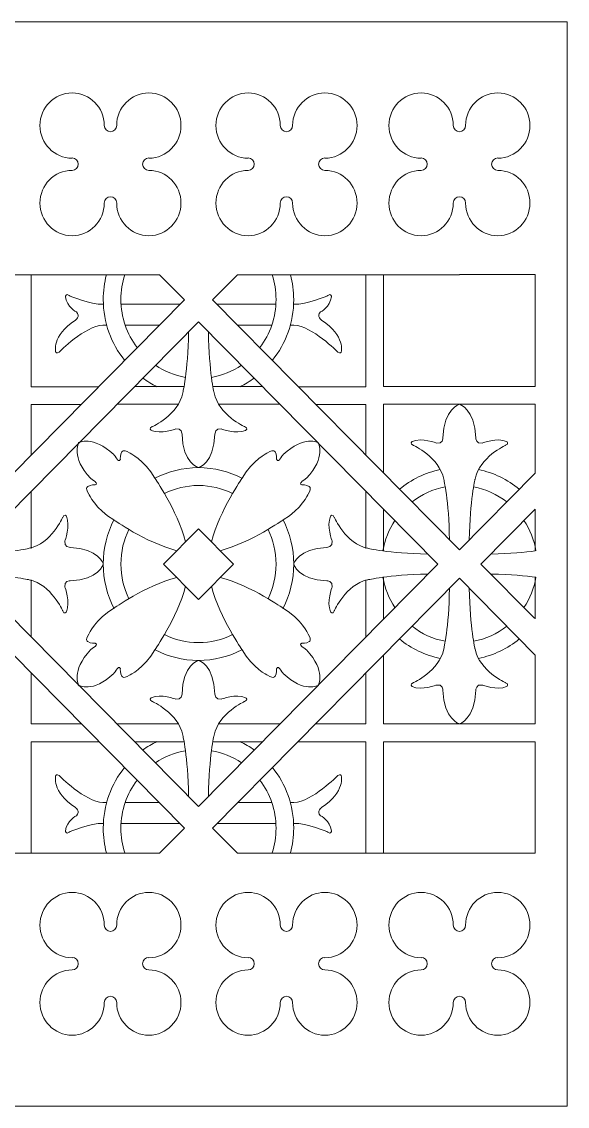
# Model space of a CAD drawing. Header units: millimetres. Extents: x 0 to 23312, y -3206 to 11448.
# Drawn here: x 12431.9 to 12586, y 5423.1 to 5729.1 of the extents above; entities that cross this region are included whole.
import ezdxf

# ---------------------------------------------------------------- set-up
doc = ezdxf.new("R2010")
doc.units = ezdxf.units.MM
doc.header["$LTSCALE"] = 10
doc.layers.add('40 - Detail Outline', color=142, linetype='Continuous')

# ---------------------------------------------------------------- blocks, each defined once
blk = doc.blocks.new('A$C25525EC8')
at = {"color": 251, "lineweight": 9}
for p, q in [((822.84, 203.11), (836.82, 203.11)), ((858.91, 203.11), (844.93, 203.11)), ((793.6, 183.62), (793.6, 197.99)), ((793.6, 197.99), (807.79, 197.99)), ((817.85, 198.05), (835.14, 198.05)), ((863.9, 198.05), (846.61, 198.05)), ((888.16, 197.99), (873.96, 197.99)), ((888.16, 183.62), (888.16, 197.99)), ((893.14, 178.67), (893.14, 198.07)), ((893.14, 198.07), (914.54, 198.07)), ((935.94, 198.07), (914.54, 198.07)), ((935.94, 178.67), (935.94, 198.07)), ((914.54, 157.01), (935.94, 178.67)), ((793.6, 157.41), (793.6, 173.47)), ((888.16, 157.41), (888.16, 173.47)), ((893.14, 156.78), (893.14, 168.43)), ((920.63, 152.98), (935.94, 168.47)), ((935.94, 156.78), (935.94, 168.43)), ((831.02, 152.98), (840.87, 162.96)), ((850.74, 152.98), (840.87, 162.96)), ((914.54, 157.01), (914.54, 157.01)), ((840.87, 143.02), (831.02, 152.98)), ((840.87, 143.02), (850.74, 152.98)), ((935.73, 137.71), (920.63, 152.98)), ((793.6, 132.46), (793.6, 148.52)), ((888.16, 132.46), (888.16, 148.52)), ((893.14, 137.5), (893.14, 149.15)), ((935.94, 127.31), (914.54, 148.96)), ((914.54, 148.96), (914.54, 148.96)), ((935.94, 137.5), (935.94, 149.15)), ((893.14, 127.31), (893.14, 107.91)), ((935.94, 127.31), (935.94, 107.91)), ((793.6, 122.27), (793.6, 107.91)), ((888.16, 122.27), (888.16, 107.91)), ((793.6, 107.91), (807.79, 107.91)), ((817.85, 107.93), (835.14, 107.93)), ((863.9, 107.93), (846.61, 107.93)), ((888.16, 107.91), (873.96, 107.91)), ((893.14, 107.91), (914.54, 107.91)), ((935.94, 107.91), (914.54, 107.91)), ((822.84, 102.87), (836.82, 102.87)), ((858.91, 102.87), (844.93, 102.87)), ((820.18, 85.72), (829.69, 85.72)), ((861.57, 85.72), (852.06, 85.72))]:
    blk.add_line(p, q, dxfattribs=at)
at = {"color": 7, "lineweight": 9}
blk.add_lwpolyline([(0, 0), (0, 306), (945, 306), (945, 0), (0, 0)], dxfattribs=at)
at = {"color": 251, "lineweight": 9}
for points in [[(836.89, 227.51), (829.89, 234.55), (767.21, 234.55)], [(812.77, 203.02), (793.6, 203.02), (793.6, 234.55)], [(844.85, 227.51), (851.86, 234.55), (914.54, 234.55)], [(868.98, 203.02), (888.16, 203.02), (888.16, 234.55)], [(893.14, 234.63), (893.14, 203.11), (914.54, 203.11)], [(914.54, 203.11), (935.94, 203.11), (935.94, 234.63), (914.54, 234.63)], [(767.21, 157.01), (836.89, 227.51)], [(914.54, 157.01), (844.85, 227.51)], [(819.02, 226.29), (835.56, 226.29)], [(862.74, 226.29), (846.2, 226.29)], [(840.87, 84.63), (773.3, 152.98), (840.87, 221.34)], [(820.18, 220.38), (829.69, 220.38)], [(840.87, 84.63), (908.45, 152.98), (840.87, 221.34)], [(861.57, 220.38), (852.06, 220.38)], [(836.89, 78.47), (767.21, 148.96)], [(844.85, 78.47), (914.54, 148.96)], [(812.77, 102.87), (793.6, 102.87), (793.6, 71.42)], [(868.98, 102.87), (888.16, 102.87), (888.16, 71.42)], [(893.14, 71.42), (893.14, 102.87), (914.54, 102.87)], [(914.54, 102.87), (935.94, 102.87), (935.94, 71.42), (914.54, 71.42)], [(819.02, 79.8), (835.56, 79.8)], [(862.74, 79.8), (846.2, 79.8)], [(767.21, 71.42), (829.89, 71.42), (836.89, 78.47)], [(914.54, 71.42), (851.86, 71.42), (844.85, 78.47)]]:
    blk.add_lwpolyline(points, dxfattribs=at)
for points, knots in [([(826.87, 264.05), (831.87, 264.05), (835.94, 259.93), (835.94, 254.83), (835.94, 249.75), (831.87, 245.63), (826.87, 245.63), (821.84, 245.63), (817.78, 249.75), (817.78, 254.83), (817.78, 255.81), (817, 256.6), (816.03, 256.6), (815.07, 256.6), (814.28, 255.81), (814.28, 254.83), (814.28, 249.75), (810.22, 245.63), (805.2, 245.63), (800.18, 245.63), (796.12, 249.75), (796.12, 254.83), (796.12, 259.93), (800.18, 264.05), (805.2, 264.05), (806.17, 264.05), (806.95, 264.84), (806.95, 265.82), (806.95, 266.79), (806.17, 267.58), (805.2, 267.58), (805.2, 267.58), (805.2, 267.49), (805.2, 267.49), (800.18, 267.49), (796.12, 271.62), (796.12, 276.7), (796.12, 281.78), (800.18, 285.91), (805.2, 285.91), (810.22, 285.91), (814.28, 281.78), (814.28, 276.7), (814.28, 275.72), (815.07, 274.93), (816.03, 274.93), (817, 274.93), (817.78, 275.72), (817.78, 276.7), (817.78, 281.78), (821.84, 285.91), (826.87, 285.91), (831.87, 285.91), (835.94, 281.78), (835.94, 276.7), (835.94, 271.62), (831.87, 267.49), (826.87, 267.49), (826.87, 267.49), (826.87, 267.58), (826.87, 267.58), (825.9, 267.58), (825.11, 266.79), (825.11, 265.82), (825.11, 264.84), (825.9, 264.05), (826.87, 264.05)], [0, 0, 0, 0, 1, 1, 1, 2, 2, 2, 3, 3, 3, 4, 4, 4, 5, 5, 5, 6, 6, 6, 7, 7, 7, 8, 8, 8, 9, 9, 9, 10, 10, 10, 11, 11, 11, 12, 12, 12, 13, 13, 13, 14, 14, 14, 15, 15, 15, 16, 16, 16, 17, 17, 17, 18, 18, 18, 19, 19, 19, 20, 20, 20, 21, 21, 21, 22, 22, 22, 22]), ([(854.89, 264.05), (849.88, 264.05), (845.81, 259.93), (845.81, 254.83), (845.81, 249.75), (849.88, 245.63), (854.89, 245.63), (859.92, 245.63), (863.97, 249.75), (863.97, 254.83), (863.97, 255.81), (864.75, 256.6), (865.72, 256.6), (866.69, 256.6), (867.46, 255.81), (867.46, 254.83), (867.46, 249.75), (871.53, 245.63), (876.55, 245.63), (881.57, 245.63), (885.64, 249.75), (885.64, 254.83), (885.64, 259.93), (881.57, 264.05), (876.55, 264.05), (875.58, 264.05), (874.8, 264.84), (874.8, 265.82), (874.8, 266.79), (875.58, 267.58), (876.55, 267.58), (876.55, 267.58), (876.55, 267.49), (876.55, 267.49), (881.57, 267.49), (885.64, 271.62), (885.64, 276.7), (885.64, 281.78), (881.57, 285.91), (876.55, 285.91), (871.53, 285.91), (867.46, 281.78), (867.46, 276.7), (867.46, 275.72), (866.69, 274.93), (865.72, 274.93), (864.75, 274.93), (863.97, 275.72), (863.97, 276.7), (863.97, 281.78), (859.92, 285.91), (854.89, 285.91), (849.88, 285.91), (845.81, 281.78), (845.81, 276.7), (845.81, 271.62), (849.88, 267.49), (854.89, 267.49), (854.89, 267.49), (854.89, 267.58), (854.89, 267.58), (855.86, 267.58), (856.64, 266.79), (856.64, 265.82), (856.64, 264.84), (855.86, 264.05), (854.89, 264.05)], [0, 0, 0, 0, 1, 1, 1, 2, 2, 2, 3, 3, 3, 4, 4, 4, 5, 5, 5, 6, 6, 6, 7, 7, 7, 8, 8, 8, 9, 9, 9, 10, 10, 10, 11, 11, 11, 12, 12, 12, 13, 13, 13, 14, 14, 14, 15, 15, 15, 16, 16, 16, 17, 17, 17, 18, 18, 18, 19, 19, 19, 20, 20, 20, 21, 21, 21, 22, 22, 22, 22]), ([(914.54, 274.93), (913.58, 274.93), (912.8, 275.72), (912.8, 276.7), (912.8, 281.78), (908.73, 285.91), (903.72, 285.91), (898.69, 285.91), (894.64, 281.78), (894.64, 276.7), (894.64, 271.62), (898.69, 267.49), (903.72, 267.49), (903.72, 267.49), (903.72, 267.58), (903.72, 267.58), (904.68, 267.58), (905.46, 266.79), (905.46, 265.82), (905.46, 264.84), (904.68, 264.05), (903.72, 264.05), (898.69, 264.05), (894.64, 259.93), (894.64, 254.83), (894.64, 249.75), (898.69, 245.63), (903.72, 245.63), (908.73, 245.63), (912.8, 249.75), (912.8, 254.83), (912.8, 255.81), (913.58, 256.6), (914.54, 256.6)], [0, 0, 0, 0, 1, 1, 1, 2, 2, 2, 3, 3, 3, 4, 4, 4, 5, 5, 5, 6, 6, 6, 7, 7, 7, 8, 8, 8, 9, 9, 9, 10, 10, 10, 11, 11, 11, 11]), ([(914.54, 274.93), (915.51, 274.93), (916.29, 275.72), (916.29, 276.7), (916.29, 281.78), (920.36, 285.91), (925.37, 285.91), (930.38, 285.91), (934.45, 281.78), (934.45, 276.7), (934.45, 271.62), (930.38, 267.49), (925.37, 267.49), (925.37, 267.49), (925.37, 267.58), (925.37, 267.58), (924.4, 267.58), (923.62, 266.79), (923.62, 265.82), (923.62, 264.84), (924.4, 264.05), (925.37, 264.05), (930.38, 264.05), (934.45, 259.93), (934.45, 254.83), (934.45, 249.75), (930.38, 245.63), (925.37, 245.63), (920.36, 245.63), (916.29, 249.75), (916.29, 254.83), (916.29, 255.81), (915.51, 256.6), (914.54, 256.6)], [0, 0, 0, 0, 1, 1, 1, 2, 2, 2, 3, 3, 3, 4, 4, 4, 5, 5, 5, 6, 6, 6, 7, 7, 7, 8, 8, 8, 9, 9, 9, 10, 10, 10, 11, 11, 11, 11]), ([(814.87, 234.55), (814.3, 232.34), (814, 230.01), (814, 227.62), (814, 221.14), (816.24, 215.19), (819.99, 210.52)], [0, 0, 0, 0, 1, 1, 1, 2, 2, 2, 2]), ([(820.08, 234.59), (819.36, 232.4), (818.98, 230.06), (818.98, 227.62), (818.98, 227.62), (818.98, 227.62), (818.98, 227.62), (818.98, 222.53), (820.67, 217.85), (823.53, 214.1)], [0, 0, 0, 0, 1, 1, 1, 2, 2, 2, 3, 3, 3, 3]), ([(861.67, 234.59), (862.39, 232.4), (862.77, 230.06), (862.77, 227.62), (862.77, 227.62), (862.77, 227.62), (862.77, 227.62), (862.77, 222.53), (861.09, 217.85), (858.22, 214.1)], [0, 0, 0, 0, 1, 1, 1, 2, 2, 2, 3, 3, 3, 3]), ([(866.87, 234.55), (867.45, 232.34), (867.76, 230.01), (867.76, 227.62), (867.76, 221.14), (865.51, 215.19), (861.77, 210.52)], [0, 0, 0, 0, 1, 1, 1, 2, 2, 2, 2]), ([(813.91, 226.29), (810.53, 226.05), (804.37, 228.72), (804.37, 228.72), (803.42, 229.5), (803.33, 228.42), (803.33, 228.42), (803.69, 225.48), (806.42, 224.11), (806.42, 224.11), (807.66, 222.83), (806.12, 221.79), (806.12, 221.79), (799.29, 217.28), (800.57, 212.83), (800.57, 212.83), (800.57, 212.83), (800.84, 212.2), (801.57, 212.81), (801.57, 212.81), (808.8, 220.17), (813.91, 220.38), (813.91, 220.38), (814.96, 220.38), (814.96, 220.38)], [0, 0, 0, 0, 1, 1, 1, 2, 2, 2, 3, 3, 3, 4, 4, 4, 5, 5, 5, 6, 6, 6, 7, 7, 7, 8, 8, 8, 8]), ([(867.84, 226.29), (871.23, 226.05), (877.38, 228.72), (877.38, 228.72), (878.34, 229.5), (878.43, 228.42), (878.43, 228.42), (878.06, 225.48), (875.34, 224.11), (875.34, 224.11), (874.09, 222.83), (875.63, 221.79), (875.63, 221.79), (882.46, 217.28), (881.18, 212.83), (881.18, 212.83), (881.18, 212.83), (880.92, 212.2), (880.18, 212.81), (880.18, 212.81), (872.95, 220.17), (867.84, 220.38), (867.84, 220.38), (866.79, 220.38), (866.79, 220.38)], [0, 0, 0, 0, 1, 1, 1, 2, 2, 2, 3, 3, 3, 4, 4, 4, 5, 5, 5, 6, 6, 6, 7, 7, 7, 8, 8, 8, 8]), ([(840.87, 180.18), (840.87, 180.18), (836.46, 181.4), (836.24, 189.65), (836.24, 189.65), (836.18, 191.53), (834.44, 191.11), (834.44, 191.11), (830.22, 189.47), (827.56, 190.7), (827.56, 190.7), (826.69, 191.34), (827.84, 191.76), (827.84, 191.76), (835.19, 195.04), (836.46, 201.3), (836.46, 201.3), (837.9, 207.17), (838.07, 218.39)], [0, 0, 0, 0, 1, 1, 1, 2, 2, 2, 3, 3, 3, 4, 4, 4, 5, 5, 5, 6, 6, 6, 6]), ([(840.87, 180.18), (840.87, 180.18), (845.28, 181.4), (845.52, 189.65), (845.52, 189.65), (845.58, 191.53), (847.31, 191.11), (847.31, 191.11), (851.54, 189.47), (854.19, 190.7), (854.19, 190.7), (855.06, 191.34), (853.9, 191.76), (853.9, 191.76), (846.56, 195.04), (845.28, 201.3), (845.28, 201.3), (843.86, 207.17), (843.68, 218.39)], [0, 0, 0, 0, 1, 1, 1, 2, 2, 2, 3, 3, 3, 4, 4, 4, 5, 5, 5, 6, 6, 6, 6]), ([(911.74, 159.84), (911.56, 171.07), (910.13, 176.93), (910.13, 176.93), (908.86, 183.2), (901.51, 186.48), (901.51, 186.48), (900.35, 186.88), (901.22, 187.53), (901.22, 187.53), (903.89, 188.76), (908.1, 187.12), (908.1, 187.12), (909.84, 186.71), (909.9, 188.58), (909.9, 188.58), (910.13, 196.83), (914.54, 198.06), (914.54, 198.06)], [0, 0, 0, 0, 1, 1, 1, 2, 2, 2, 3, 3, 3, 4, 4, 4, 5, 5, 5, 6, 6, 6, 6]), ([(917.34, 159.84), (917.52, 171.07), (918.95, 176.93), (918.95, 176.93), (920.22, 183.2), (927.57, 186.48), (927.57, 186.48), (928.72, 186.88), (927.86, 187.53), (927.86, 187.53), (925.2, 188.76), (920.98, 187.12), (920.98, 187.12), (919.25, 186.71), (919.18, 188.58), (919.18, 188.58), (918.95, 196.83), (914.54, 198.06), (914.54, 198.06)], [0, 0, 0, 0, 1, 1, 1, 2, 2, 2, 3, 3, 3, 4, 4, 4, 5, 5, 5, 6, 6, 6, 6]), ([(816.99, 140.51), (815.08, 144.24), (814, 148.49), (814, 152.98), (814, 157.48), (815.08, 161.73), (816.99, 165.46)], [0, 0, 0, 0, 1, 1, 1, 2, 2, 2, 2]), ([(864.76, 140.51), (866.67, 144.24), (867.76, 148.49), (867.76, 152.98), (867.76, 157.48), (866.67, 161.73), (864.76, 165.46)], [0, 0, 0, 0, 1, 1, 1, 2, 2, 2, 2]), ([(821.22, 143.21), (819.78, 146.16), (818.98, 149.48), (818.98, 152.98), (818.98, 156.49), (819.78, 159.81), (821.22, 162.76)], [0, 0, 0, 0, 1, 1, 1, 2, 2, 2, 2]), ([(860.54, 143.21), (861.97, 146.16), (862.77, 149.48), (862.77, 152.98), (862.77, 156.49), (861.97, 159.81), (860.54, 162.76)], [0, 0, 0, 0, 1, 1, 1, 2, 2, 2, 2]), ([(911.74, 146.12), (911.56, 134.9), (910.13, 129.03), (910.13, 129.03), (908.86, 122.76), (901.51, 119.49), (901.51, 119.49), (900.35, 119.08), (901.22, 118.44), (901.22, 118.44), (903.89, 117.21), (908.1, 118.85), (908.1, 118.85), (909.84, 119.26), (909.9, 117.38), (909.9, 117.38), (910.13, 109.14), (914.54, 107.91), (914.54, 107.91)], [0, 0, 0, 0, 1, 1, 1, 2, 2, 2, 3, 3, 3, 4, 4, 4, 5, 5, 5, 6, 6, 6, 6]), ([(917.34, 146.12), (917.52, 134.9), (918.95, 129.03), (918.95, 129.03), (920.22, 122.76), (927.57, 119.49), (927.57, 119.49), (928.72, 119.08), (927.86, 118.44), (927.86, 118.44), (925.2, 117.21), (920.98, 118.85), (920.98, 118.85), (919.25, 119.26), (919.18, 117.38), (919.18, 117.38), (918.95, 109.14), (914.54, 107.91), (914.54, 107.91)], [0, 0, 0, 0, 1, 1, 1, 2, 2, 2, 3, 3, 3, 4, 4, 4, 5, 5, 5, 6, 6, 6, 6]), ([(814.87, 71.54), (814.3, 73.76), (814, 76.07), (814, 78.47), (814, 84.95), (816.24, 90.91), (819.99, 95.57)], [0, 0, 0, 0, 1, 1, 1, 2, 2, 2, 2]), ([(866.87, 71.54), (867.45, 73.76), (867.76, 76.07), (867.76, 78.47), (867.76, 84.95), (865.51, 90.91), (861.77, 95.57)], [0, 0, 0, 0, 1, 1, 1, 2, 2, 2, 2]), ([(813.91, 79.8), (810.53, 80.04), (804.37, 77.38), (804.37, 77.38), (803.42, 76.59), (803.33, 77.68), (803.33, 77.68), (803.69, 80.62), (806.42, 81.99), (806.42, 81.99), (807.66, 83.27), (806.12, 84.3), (806.12, 84.3), (799.29, 88.82), (800.57, 93.26), (800.57, 93.26), (800.57, 93.26), (800.84, 93.9), (801.57, 93.29), (801.57, 93.29), (808.8, 85.92), (813.91, 85.72), (813.91, 85.72), (814.96, 85.72), (814.96, 85.72)], [0, 0, 0, 0, 1, 1, 1, 2, 2, 2, 3, 3, 3, 4, 4, 4, 5, 5, 5, 6, 6, 6, 7, 7, 7, 8, 8, 8, 8]), ([(820.08, 71.5), (819.36, 73.7), (818.98, 76.03), (818.98, 78.47), (818.98, 78.47), (818.98, 78.47), (818.98, 78.47), (818.98, 83.56), (820.67, 88.25), (823.53, 92)], [0, 0, 0, 0, 1, 1, 1, 2, 2, 2, 3, 3, 3, 3]), ([(861.67, 71.5), (862.39, 73.7), (862.77, 76.03), (862.77, 78.47), (862.77, 78.47), (862.77, 78.47), (862.77, 78.47), (862.77, 83.56), (861.09, 88.25), (858.22, 92)], [0, 0, 0, 0, 1, 1, 1, 2, 2, 2, 3, 3, 3, 3]), ([(867.84, 79.8), (871.23, 80.04), (877.38, 77.38), (877.38, 77.38), (878.34, 76.59), (878.43, 77.68), (878.43, 77.68), (878.06, 80.62), (875.34, 81.99), (875.34, 81.99), (874.09, 83.27), (875.63, 84.3), (875.63, 84.3), (882.46, 88.82), (881.18, 93.26), (881.18, 93.26), (881.18, 93.26), (880.92, 93.9), (880.18, 93.29), (880.18, 93.29), (872.95, 85.92), (867.84, 85.72), (867.84, 85.72), (866.79, 85.72), (866.79, 85.72)], [0, 0, 0, 0, 1, 1, 1, 2, 2, 2, 3, 3, 3, 4, 4, 4, 5, 5, 5, 6, 6, 6, 7, 7, 7, 8, 8, 8, 8]), ([(826.87, 38.47), (831.87, 38.47), (835.94, 34.35), (835.94, 29.27), (835.94, 24.18), (831.87, 20.07), (826.87, 20.07), (821.84, 20.07), (817.78, 24.18), (817.78, 29.27), (817.78, 30.25), (817, 31.04), (816.03, 31.04), (815.07, 31.04), (814.28, 30.25), (814.28, 29.27), (814.28, 24.18), (810.22, 20.07), (805.2, 20.07), (800.18, 20.07), (796.12, 24.18), (796.12, 29.27), (796.12, 34.35), (800.18, 38.47), (805.2, 38.47), (806.17, 38.47), (806.95, 39.27), (806.95, 40.24), (806.95, 41.23), (806.17, 42.01), (805.2, 42.01), (805.2, 42.01), (805.2, 41.93), (805.2, 41.93), (800.18, 41.93), (796.12, 46.04), (796.12, 51.13), (796.12, 56.22), (800.18, 60.34), (805.2, 60.34), (810.22, 60.34), (814.28, 56.22), (814.28, 51.13), (814.28, 50.16), (815.07, 49.36), (816.03, 49.36), (817, 49.36), (817.78, 50.16), (817.78, 51.13), (817.78, 56.22), (821.84, 60.34), (826.87, 60.34), (831.87, 60.34), (835.94, 56.22), (835.94, 51.13), (835.94, 46.04), (831.87, 41.93), (826.87, 41.93), (826.87, 41.93), (826.87, 42.01), (826.87, 42.01), (825.9, 42.01), (825.11, 41.23), (825.11, 40.24), (825.11, 39.27), (825.9, 38.47), (826.87, 38.47)], [0, 0, 0, 0, 1, 1, 1, 2, 2, 2, 3, 3, 3, 4, 4, 4, 5, 5, 5, 6, 6, 6, 7, 7, 7, 8, 8, 8, 9, 9, 9, 10, 10, 10, 11, 11, 11, 12, 12, 12, 13, 13, 13, 14, 14, 14, 15, 15, 15, 16, 16, 16, 17, 17, 17, 18, 18, 18, 19, 19, 19, 20, 20, 20, 21, 21, 21, 22, 22, 22, 22]), ([(854.89, 38.47), (849.88, 38.47), (845.81, 34.35), (845.81, 29.27), (845.81, 24.18), (849.88, 20.07), (854.89, 20.07), (859.92, 20.07), (863.97, 24.18), (863.97, 29.27), (863.97, 30.25), (864.75, 31.04), (865.72, 31.04), (866.69, 31.04), (867.46, 30.25), (867.46, 29.27), (867.46, 24.18), (871.53, 20.07), (876.55, 20.07), (881.57, 20.07), (885.64, 24.18), (885.64, 29.27), (885.64, 34.35), (881.57, 38.47), (876.55, 38.47), (875.58, 38.47), (874.8, 39.27), (874.8, 40.24), (874.8, 41.23), (875.58, 42.01), (876.55, 42.01), (876.55, 42.01), (876.55, 41.93), (876.55, 41.93), (881.57, 41.93), (885.64, 46.04), (885.64, 51.13), (885.64, 56.22), (881.57, 60.34), (876.55, 60.34), (871.53, 60.34), (867.46, 56.22), (867.46, 51.13), (867.46, 50.16), (866.69, 49.36), (865.72, 49.36), (864.75, 49.36), (863.97, 50.16), (863.97, 51.13), (863.97, 56.22), (859.92, 60.34), (854.89, 60.34), (849.88, 60.34), (845.81, 56.22), (845.81, 51.13), (845.81, 46.04), (849.88, 41.93), (854.89, 41.93), (854.89, 41.93), (854.89, 42.01), (854.89, 42.01), (855.86, 42.01), (856.64, 41.23), (856.64, 40.24), (856.64, 39.27), (855.86, 38.47), (854.89, 38.47)], [0, 0, 0, 0, 1, 1, 1, 2, 2, 2, 3, 3, 3, 4, 4, 4, 5, 5, 5, 6, 6, 6, 7, 7, 7, 8, 8, 8, 9, 9, 9, 10, 10, 10, 11, 11, 11, 12, 12, 12, 13, 13, 13, 14, 14, 14, 15, 15, 15, 16, 16, 16, 17, 17, 17, 18, 18, 18, 19, 19, 19, 20, 20, 20, 21, 21, 21, 22, 22, 22, 22]), ([(914.54, 49.36), (913.58, 49.36), (912.8, 50.16), (912.8, 51.13), (912.8, 56.22), (908.73, 60.34), (903.72, 60.34), (898.69, 60.34), (894.64, 56.22), (894.64, 51.13), (894.64, 46.04), (898.69, 41.93), (903.72, 41.93), (903.72, 41.93), (903.72, 42.01), (903.72, 42.01), (904.68, 42.01), (905.46, 41.23), (905.46, 40.24), (905.46, 39.27), (904.68, 38.47), (903.72, 38.47), (898.69, 38.47), (894.64, 34.35), (894.64, 29.27), (894.64, 24.18), (898.69, 20.07), (903.72, 20.07), (908.73, 20.07), (912.8, 24.18), (912.8, 29.27), (912.8, 30.25), (913.58, 31.04), (914.54, 31.04)], [0, 0, 0, 0, 1, 1, 1, 2, 2, 2, 3, 3, 3, 4, 4, 4, 5, 5, 5, 6, 6, 6, 7, 7, 7, 8, 8, 8, 9, 9, 9, 10, 10, 10, 11, 11, 11, 11]), ([(914.54, 49.36), (915.51, 49.36), (916.29, 50.16), (916.29, 51.13), (916.29, 56.22), (920.36, 60.34), (925.37, 60.34), (930.38, 60.34), (934.45, 56.22), (934.45, 51.13), (934.45, 46.04), (930.38, 41.93), (925.37, 41.93), (925.37, 41.93), (925.37, 42.01), (925.37, 42.01), (924.4, 42.01), (923.62, 41.23), (923.62, 40.24), (923.62, 39.27), (924.4, 38.47), (925.37, 38.47), (930.38, 38.47), (934.45, 34.35), (934.45, 29.27), (934.45, 24.18), (930.38, 20.07), (925.37, 20.07), (920.36, 20.07), (916.29, 24.18), (916.29, 29.27), (916.29, 30.25), (915.51, 31.04), (914.54, 31.04)], [0, 0, 0, 0, 1, 1, 1, 2, 2, 2, 3, 3, 3, 4, 4, 4, 5, 5, 5, 6, 6, 6, 7, 7, 7, 8, 8, 8, 9, 9, 9, 10, 10, 10, 11, 11, 11, 11])]:
    blk.add_open_spline(points, degree=3, knots=knots, dxfattribs=at)
for points in [[(828.73, 209.06), (831.25, 207.37), (834.12, 206.18), (837.21, 205.66)], [(853.01, 209.06), (850.51, 207.37), (847.64, 206.18), (844.55, 205.66)], [(825.16, 205.44), (826.41, 204.53), (827.75, 203.72), (829.15, 203.03)], [(856.59, 205.44), (855.34, 204.53), (854, 203.72), (852.6, 203.03)], [(807.04, 187.21), (807.04, 187.21), (804.79, 183.19), (810.39, 177.18)], [(807.04, 187.21), (807.04, 187.21), (811.02, 189.5), (816.96, 183.85)], [(874.71, 187.21), (874.71, 187.21), (870.73, 189.5), (864.79, 183.85)], [(874.71, 187.21), (874.71, 187.21), (876.96, 183.19), (871.36, 177.18)], [(816.96, 183.85), (816.96, 183.85), (817.58, 183.04), (817.89, 182.53)], [(818.82, 182.54), (818.82, 182.54), (818.71, 183.91), (819.25, 184.6)], [(819.25, 184.6), (819.25, 184.6), (819.39, 185.53), (821.38, 184.37)], [(821.38, 184.37), (821.38, 184.37), (825.58, 182.39), (828.57, 177.2)], [(860.37, 184.37), (860.37, 184.37), (856.17, 182.39), (853.19, 177.2)], [(862.51, 184.6), (862.51, 184.6), (862.36, 185.53), (860.37, 184.37)], [(862.93, 182.54), (862.93, 182.54), (863.04, 183.91), (862.51, 184.6)], [(864.79, 183.85), (864.79, 183.85), (864.18, 183.04), (863.86, 182.53)], [(817.89, 182.53), (817.89, 182.53), (818.58, 181.66), (818.82, 182.54)], [(863.86, 182.53), (863.86, 182.53), (863.18, 181.66), (862.93, 182.54)], [(828.59, 177.17), (832.28, 179.09), (836.45, 180.18), (840.87, 180.18)], [(853.16, 177.17), (849.48, 179.09), (845.31, 180.18), (840.87, 180.18)], [(909.15, 179.63), (904.85, 178.74), (900.92, 176.82), (897.63, 174.12)], [(919.92, 179.63), (924.23, 178.74), (928.16, 176.82), (931.45, 174.12)], [(809.66, 174.87), (809.66, 174.87), (808.74, 174.72), (809.88, 172.71)], [(811.7, 175.31), (811.7, 175.31), (810.34, 175.42), (809.66, 174.87)], [(810.39, 177.18), (810.39, 177.18), (811.19, 176.56), (811.7, 176.24)], [(811.7, 176.24), (811.7, 176.24), (812.55, 175.56), (811.7, 175.31)], [(828.57, 177.2), (828.57, 177.2), (834.77, 168.4), (837.23, 159.27)], [(831.27, 172.9), (834.17, 174.34), (837.43, 175.14), (840.87, 175.14)], [(850.48, 172.9), (847.58, 174.34), (844.32, 175.14), (840.87, 175.14)], [(853.19, 177.2), (853.19, 177.2), (846.98, 168.4), (844.52, 159.27)], [(870.06, 176.24), (870.06, 176.24), (869.2, 175.56), (870.06, 175.31)], [(871.36, 177.18), (871.36, 177.18), (870.56, 176.56), (870.06, 176.24)], [(870.06, 175.31), (870.06, 175.31), (871.41, 175.42), (872.09, 174.87)], [(872.09, 174.87), (872.09, 174.87), (873.01, 174.72), (871.87, 172.71)], [(910.55, 174.77), (907.06, 174.12), (903.88, 172.64), (901.18, 170.53)], [(918.54, 174.77), (922.01, 174.12), (925.22, 172.64), (927.91, 170.53)], [(809.88, 172.71), (809.88, 172.71), (811.86, 168.47), (816.99, 165.46)], [(871.87, 172.71), (871.87, 172.71), (869.89, 168.47), (864.76, 165.46)], [(793.12, 157.45), (799.31, 158.73), (802.54, 166.16), (802.54, 166.16)], [(802.54, 166.16), (802.95, 167.33), (803.59, 166.46), (803.59, 166.46)], [(803.59, 166.46), (804.8, 163.77), (803.18, 159.5), (803.18, 159.5)], [(816.99, 165.46), (816.99, 165.46), (825.71, 159.21), (834.74, 156.75)], [(864.76, 165.46), (864.76, 165.46), (856.04, 159.21), (847.01, 156.75)], [(878.17, 166.46), (876.95, 163.77), (878.57, 159.5), (878.57, 159.5)], [(879.21, 166.16), (878.8, 167.33), (878.17, 166.46), (878.17, 166.46)], [(888.63, 157.45), (882.44, 158.73), (879.21, 166.16), (879.21, 166.16)], [(892.95, 156.74), (893.48, 159.85), (894.65, 162.74), (896.31, 165.27)], [(936.13, 156.74), (935.6, 159.85), (934.44, 162.74), (932.77, 165.27)], [(803.18, 159.5), (802.78, 157.74), (804.63, 157.68), (804.63, 157.68)], [(878.57, 159.5), (878.97, 157.74), (877.13, 157.68), (877.13, 157.68)], [(776.22, 155.82), (787.32, 156), (793.12, 157.45), (793.12, 157.45)], [(804.63, 157.68), (812.78, 157.45), (814, 152.98), (814, 152.98)], [(877.13, 157.68), (868.97, 157.45), (867.76, 152.98), (867.76, 152.98)], [(905.53, 155.82), (894.43, 156), (888.63, 157.45), (888.63, 157.45)], [(923.55, 155.82), (928.96, 155.91), (933.11, 156.3), (935.94, 156.67)], [(793.12, 148.52), (793.12, 148.52), (787.32, 149.96), (776.22, 150.15)], [(814, 152.98), (814, 152.98), (812.78, 148.52), (804.63, 148.29)], [(867.76, 152.98), (867.76, 152.98), (868.97, 148.52), (877.13, 148.29)], [(888.63, 148.52), (888.63, 148.52), (894.43, 149.96), (905.53, 150.15)], [(936.16, 149.27), (933.33, 149.65), (929.1, 150.06), (923.55, 150.15)], [(802.54, 139.8), (802.54, 139.8), (799.31, 147.24), (793.12, 148.52)], [(804.63, 148.29), (804.63, 148.29), (802.78, 148.23), (803.18, 146.47)], [(816.99, 140.51), (816.99, 140.51), (825.71, 146.76), (834.74, 149.23)], [(864.76, 140.51), (864.76, 140.51), (856.04, 146.76), (847.01, 149.23)], [(877.13, 148.29), (877.13, 148.29), (878.97, 148.23), (878.57, 146.47)], [(879.21, 139.8), (879.21, 139.8), (882.44, 147.24), (888.63, 148.52)], [(896.31, 140.71), (894.64, 143.24), (893.47, 146.14), (892.94, 149.27)], [(932.77, 140.71), (934.44, 143.24), (935.61, 146.14), (936.13, 149.27)], [(803.18, 146.47), (803.18, 146.47), (804.8, 142.2), (803.59, 139.52)], [(828.57, 128.77), (828.57, 128.77), (834.77, 137.57), (837.23, 146.7)], [(853.19, 128.77), (853.19, 128.77), (846.98, 137.57), (844.52, 146.7)], [(878.57, 146.47), (878.57, 146.47), (876.95, 142.2), (878.17, 139.52)], [(803.59, 139.52), (803.59, 139.52), (802.95, 138.64), (802.54, 139.8)], [(809.88, 133.25), (809.88, 133.25), (811.86, 137.5), (816.99, 140.51)], [(871.87, 133.25), (871.87, 133.25), (869.89, 137.5), (864.76, 140.51)], [(878.17, 139.52), (878.17, 139.52), (878.8, 138.64), (879.21, 139.8)], [(910.55, 131.2), (907.06, 131.84), (903.88, 133.33), (901.18, 135.43)], [(918.54, 131.2), (922.01, 131.84), (925.22, 133.33), (927.91, 135.43)], [(809.66, 131.1), (809.66, 131.1), (808.74, 131.25), (809.88, 133.25)], [(840.87, 130.83), (837.43, 130.83), (834.17, 131.64), (831.27, 133.08)], [(840.87, 130.83), (844.32, 130.83), (847.58, 131.64), (850.48, 133.08)], [(872.09, 131.1), (872.09, 131.1), (873.01, 131.25), (871.87, 133.25)], [(909.15, 126.35), (904.85, 127.23), (900.92, 129.16), (897.63, 131.85)], [(919.92, 126.35), (924.23, 127.23), (928.16, 129.16), (931.45, 131.85)], [(807.04, 118.76), (807.04, 118.76), (804.79, 122.78), (810.39, 128.79)], [(811.7, 130.67), (811.7, 130.67), (810.34, 130.55), (809.66, 131.1)], [(810.39, 128.79), (810.39, 128.79), (811.19, 129.41), (811.7, 129.73)], [(811.7, 129.73), (811.7, 129.73), (812.55, 130.41), (811.7, 130.67)], [(821.38, 121.6), (821.38, 121.6), (825.58, 123.59), (828.57, 128.77)], [(840.87, 125.8), (836.46, 125.8), (832.3, 126.88), (828.63, 128.77)], [(840.87, 125.8), (845.28, 125.8), (849.44, 126.88), (853.13, 128.77)], [(860.37, 121.6), (860.37, 121.6), (856.17, 123.59), (853.19, 128.77)], [(870.06, 129.73), (870.06, 129.73), (869.2, 130.41), (870.06, 130.67)], [(870.06, 130.67), (870.06, 130.67), (871.41, 130.55), (872.09, 131.1)], [(871.36, 128.79), (871.36, 128.79), (870.56, 129.41), (870.06, 129.73)], [(874.71, 118.76), (874.71, 118.76), (876.96, 122.78), (871.36, 128.79)], [(840.87, 125.8), (840.87, 125.8), (836.46, 124.57), (836.24, 116.32)], [(840.87, 125.8), (840.87, 125.8), (845.28, 124.57), (845.52, 116.32)], [(816.96, 122.12), (816.96, 122.12), (817.58, 122.94), (817.89, 123.43)], [(817.89, 123.43), (817.89, 123.43), (818.58, 124.32), (818.82, 123.43)], [(818.82, 123.43), (818.82, 123.43), (818.71, 122.06), (819.25, 121.37)], [(862.93, 123.43), (862.93, 123.43), (863.04, 122.06), (862.51, 121.37)], [(863.86, 123.43), (863.86, 123.43), (863.18, 124.32), (862.93, 123.43)], [(864.79, 122.12), (864.79, 122.12), (864.18, 122.94), (863.86, 123.43)], [(807.04, 118.76), (807.04, 118.76), (811.02, 116.47), (816.96, 122.12)], [(819.25, 121.37), (819.25, 121.37), (819.39, 120.44), (821.38, 121.6)], [(862.51, 121.37), (862.51, 121.37), (862.36, 120.44), (860.37, 121.6)], [(874.71, 118.76), (874.71, 118.76), (870.73, 116.47), (864.79, 122.12)], [(834.44, 114.86), (834.44, 114.86), (830.22, 116.49), (827.56, 115.26)], [(836.24, 116.32), (836.24, 116.32), (836.18, 114.45), (834.44, 114.86)], [(845.52, 116.32), (845.52, 116.32), (845.58, 114.45), (847.31, 114.86)], [(847.31, 114.86), (847.31, 114.86), (851.54, 116.49), (854.19, 115.26)], [(827.56, 115.26), (827.56, 115.26), (826.69, 114.62), (827.84, 114.21)], [(827.84, 114.21), (827.84, 114.21), (835.19, 110.94), (836.46, 104.68)], [(853.9, 114.21), (853.9, 114.21), (846.56, 110.94), (845.28, 104.68)], [(854.19, 115.26), (854.19, 115.26), (855.06, 114.62), (853.9, 114.21)], [(836.46, 104.68), (836.46, 104.68), (837.9, 98.81), (838.07, 87.57)], [(845.28, 104.68), (845.28, 104.68), (843.86, 98.81), (843.68, 87.57)], [(825.16, 100.53), (826.41, 101.44), (827.75, 102.25), (829.15, 102.94)], [(856.59, 100.53), (855.34, 101.44), (854, 102.25), (852.6, 102.94)], [(828.73, 96.91), (831.25, 98.6), (834.12, 99.79), (837.21, 100.3)], [(853.01, 96.91), (850.51, 98.6), (847.64, 99.79), (844.55, 100.3)]]:
    blk.add_open_spline(points, degree=3, dxfattribs=at)

msp = doc.modelspace()

# ---------------------------------------------------------------- block references
at = {"layer": '40 - Detail Outline', "ltscale": 10}
msp.add_blockref('A$C25525EC8', (11640.956, 5423.129), dxfattribs=at)

doc.saveas('drawing.dxf')
